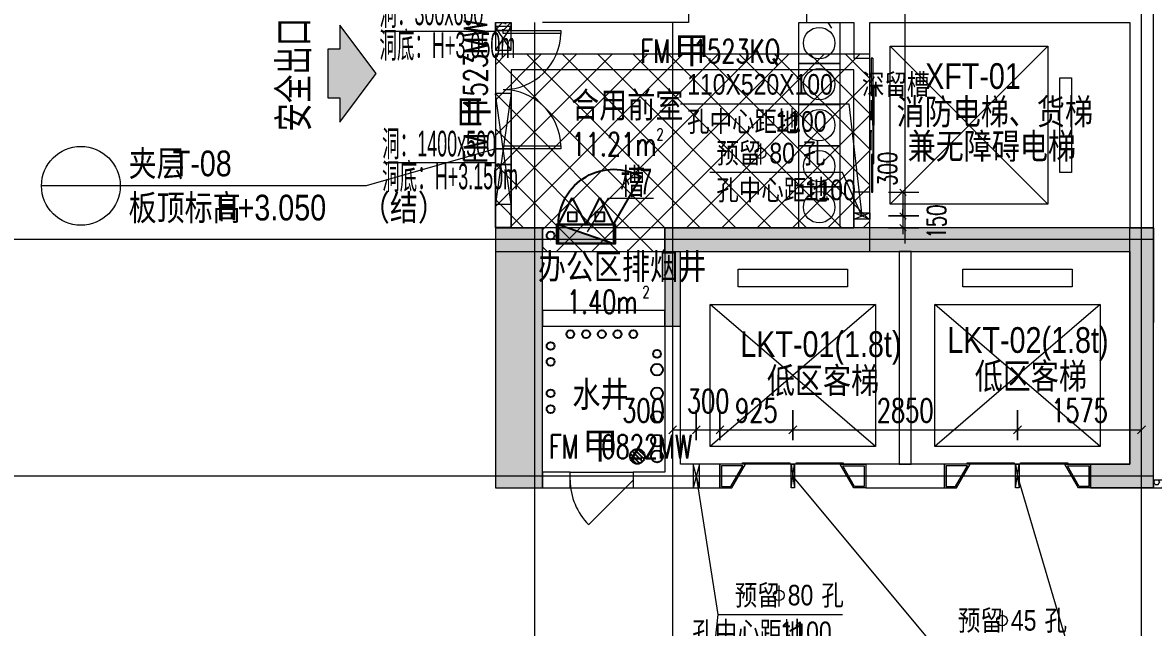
# Model space of a CAD drawing. Header units: millimetres. Extents: x 8533 to 398112, y -117646 to 105276.
# Drawn here: x 89374 to 103723, y 49175 to 56842 of the extents above; entities that cross this region are included whole.
import ezdxf

# ---------------------------------------------------------------- set-up
doc = ezdxf.new("R2010")
doc.units = ezdxf.units.MM
doc.linetypes.add('IMPORT-A-D0TE-BF$0$DOTE', pattern=[0])
doc.linetypes.add('IMPORT-A-PMDT-10F$0$DASH _2_', pattern=[3.5, 2.5, -1])
for name, color, linetype, lineweight in [('A-D0TE-BF$0$A-Axis-GRID', 1, 'IMPORT-A-D0TE-BF$0$DOTE', 13), ('A-JC-10_12F$0$A-Dims_IDEN', 13, 'Continuous', 13), ('A-JC-10_12F$0$A-floor-HATCH', 9, 'Continuous', 13), ('A-KD-Elevator-Standard-10_18F$0$A-Dims', 140, 'Continuous', 13), ('A-KD-Elevator-Standard-10_18F$0$A-Dims-IDEN', 13, 'Continuous', 13), ('A-KD-Elevator-Standard-10_18F$0$A-floor-LIMIT', 3, 'Continuous', 13), ('A-PMDT-10F$0$安全出口', 3, 'IMPORT-A-PMDT-10F$0$DASH _2_', 13), ('A-wall-10_12F$0$-A-盲道', 8, 'Continuous', 13), ('A-wall-10_12F$0$A-Dims-IDEN', 13, 'Continuous', 13), ('A-wall-10_12F$0$A-wall-ARCH', 7, 'Continuous', 13), ('A-wall-10_12F$0$A-wall-COL', 30, 'Continuous', 13), ('A-wall-10_12F$0$A-wall-metl', 211, 'Continuous', 13), ('A-wall-10_12F$0$A-win', 3, 'Continuous', 13), ('A-wall-10_12F$0$DOOR_FIRE', 4, 'Continuous', 13), ('A-wall-10_12F$0$DOOR_FIRE_TEXT', 7, 'Continuous', 13), ('A-wall-10_12F$0$EVTR', 2, 'Continuous', 13), ('A-wall-10_12F$0$PUB_HATCH', 8, 'Continuous', 13), ('A-wall-10_12F$0$PUB_TEXT', 7, 'Continuous', 13), ('A-wall-10_12F$0$SPACE', 7, 'Continuous', 13), ('A-wall-10_12F$0$Z-预制内隔墙条板-ZGJZKXYJY_CABR_-KJFZZX-ZZR', 251, 'Continuous', 13), ('A-wall-10_12F$0$预制外墙构造柱', 251, 'Continuous', 13), ('H-TJ-10F$0$H-TZ-JZLD', 211, 'Continuous', 13), ('H-TJ-10F$0$H-TZ-JZLDBZ', 4, 'Continuous', 13), ('P-XHS-10F$0$PTA-JS给水立管_1区_', 90, 'Continuous', 25), ('P-XHS-10F$0$PTA-PS排水地漏', 10, 'Continuous', 25), ('P-XHS-10F$0$PTA-PS通气立管', 10, 'Continuous', 25), ('P-XHS-10F$0$PTA-PS重力废水立管', 21, 'Continuous', 25), ('P-XHS-10F$0$PTA-XH消火栓立管2区', 10, 'Continuous', 25), ('P-XHS-10F$0$PTA-XH消火栓立管_1区_', 10, 'Continuous', 25), ('P-XHS-10F$0$PTA-XH消火栓箱', 10, 'Continuous', 25), ('P-XHS-10F$0$PTA-YS重力雨水立管', 130, 'Continuous', 25), ('P-XHS-10F$0$VPIPE-中水高', 122, 'Continuous', 25), ('P-XHS-10F$0$VPIPE-直饮', 62, 'Continuous', 25), ('P-XHS-10F$0$VPIPE-直饮3', 65, 'Continuous', 25), ('P-XHS-10F$0$消火栓留槽提资', 4, 'Continuous', 13), ('wall-10_12F$0$S-wall', 31, 'Continuous', 13), ('塔楼建筑图10F_dwg', 8, 'Continuous', 13)]:
    doc.layers.add(name, color=color, linetype=linetype, lineweight=lineweight)
doc.styles.add('Arial', font='arial.ttf', dxfattribs={"width": 0.7, "height": 326.200771})
doc.styles.add('Arial_2', font='arial.ttf', dxfattribs={"width": 0.5, "height": 326.200771})
doc.styles.add('Arial_5', font='arial.ttf', dxfattribs={"width": 0.8, "height": 326.200771})
doc.styles.add('Arial_8', font='arial.ttf', dxfattribs={"width": 0.8, "height": 260.960617})
doc.styles.add('Arial_9', font='arial.ttf', dxfattribs={"width": 0.63, "height": 326.200771})
doc.styles.add('Simplex', font='simplex_.ttf', dxfattribs={"width": 0.705882, "height": 297.5})
doc.styles.add('Simplex_3', font='simplex_.ttf', dxfattribs={"height": 337.588652})
doc.styles.add('Simplex_4', font='simplex_.ttf', dxfattribs={"width": 0.705882, "height": 238})
doc.styles.add('Simplex_5', font='simplex_.ttf', dxfattribs={"width": 0.705882, "height": 148.75})
doc.styles.add('新宋体', font='', dxfattribs={"width": 0.7, "height": 377.637131})
doc.styles.get('新宋体').set_extended_font_data('NSimSun')

# ---------------------------------------------------------------- blocks, each defined once
blk = doc.blocks.new('塔楼建筑图10F_dwg_A-D0TE-BF-1959636-10F_ARC_46_000_')
at = {"layer": 'A-D0TE-BF$0$A-Axis-GRID', "linetype": 'Continuous'}
for p, q in [((13450, -9300), (13450, -5900)), ((16450, -9300), (16450, -5900)), ((8750, -7100), (8750, -6700)), ((10500, -7100), (10500, -6700)), ((8750, -9300), (8750, -7100)), ((10500, -9300), (10500, -7100)), ((8750, -9600), (8750, -9300)), ((10500, -9600), (10500, -9300)), ((13450, -9500), (13450, -9300)), ((16450, -12600), (16450, -9300)), ((8250, -9450), (-2116, -9450)), ((8850, -9450), (8250, -9450)), ((10400, -9450), (8850, -9450)), ((13000, -9450), (10400, -9450)), ((16600, -9450), (13000, -9450)), ((8750, -12600), (8750, -9600)), ((10500, -10550), (10500, -9600)), ((10500, -16500), (10500, -10550)), ((8250, -12450), (-2116, -12450)), ((8850, -12450), (8250, -12450)), ((15800, -12450), (8850, -12450)), ((16600, -12450), (15800, -12450)), ((8750, -16500), (8750, -12600)), ((16450, -16500), (16450, -12600))]:
    blk.add_line(p, q, dxfattribs=at)
blk = doc.blocks.new('塔楼建筑图10F_dwg__U127-1959646-10F_ARC_46_000_')
at = {"layer": 'H-TJ-10F$0$H-TZ-JZLD'}
for p, q in [((0, 700), (100, 0)), ((100, 0), (200, 699)), ((200, 200), (200, 700)), ((200, 0), (200, 200)), ((100, 0), (200, -699)), ((200, -700), (200, 0)), ((0, -700), (200, -700))]:
    blk.add_line(p, q, dxfattribs=at)
at = {"layer": 'H-TJ-10F$0$H-TZ-JZLD', "flags": 128}
for points in [[(200, 700), (0, 700), (0, 0)], [(0, 0), (0, -700), (100, 0)]]:
    blk.add_lwpolyline(points, dxfattribs=at)
blk = doc.blocks.new('塔楼建筑图10F_dwg__U128-1959647-10F_ARC_46_000_')
at = {"layer": 'H-TJ-10F$0$H-TZ-JZLD'}
for p, q in [((0, 150), (167, -100)), ((33, -100), (200, 150)), ((167, -100), (200, -150)), ((0, -150), (200, -150))]:
    blk.add_line(p, q, dxfattribs=at)
at = {"layer": 'H-TJ-10F$0$H-TZ-JZLD', "flags": 128}
for points in [[(200, -150), (200, 150), (0, 150), (0, -100)], [(0, -100), (0, -150), (33, -100)]]:
    blk.add_lwpolyline(points, dxfattribs=at)
blk = doc.blocks.new('塔楼建筑图10F_dwg_H-TJ-10F-1959667-10F_ARC_46_000_')
at = {"layer": 'H-TJ-10F$0$H-TZ-JZLDBZ'}
for p, q in [((6796, -6808), (8250, -6808)), ((6831, -8473), (8250, -8473))]:
    blk.add_line(p, q, dxfattribs=at)
at = {"rotation": 180}
for name, p in [('塔楼建筑图10F_dwg__U128-1959647-10F_ARC_46_000_', (8450, -6900)), ('塔楼建筑图10F_dwg__U127-1959646-10F_ARC_46_000_', (8450, -8300))]:
    blk.add_blockref(name, p, dxfattribs=at)
at = {"layer": 'H-TJ-10F$0$H-TZ-JZLDBZ', "char_height": 326.2, "attachment_point": 1, "line_spacing_factor": 0.941778, "style": 'Arial_2'}
for s, insert, width in [('洞：300x600', (6778, -6406), 1685.36), ('洞底：H+3.050m', (6778, -6821), 2145), ('洞：1400x500', (6813, -8071), 1838.57), ('洞底：H+3.150m', (6813, -8486), 2145)]:
    blk.add_mtext(s, dxfattribs=dict(at, insert=insert, width=width))
blk = doc.blocks.new('塔楼建筑图10F_dwg__U127-V109-10F_ARC_46_000_')
at = {"layer": 'H-TJ-10F$0$H-TZ-JZLD'}
for p, q in [((200, 700), (0, 700)), ((0, 700), (0, 0)), ((0, 700), (100, 0)), ((100, 0), (200, 699)), ((200, 200), (200, 700)), ((200, 0), (200, 200)), ((100, 0), (200, -699)), ((200, -700), (200, 0)), ((0, -700), (200, -700))]:
    blk.add_line(p, q, dxfattribs=at)
at = {"layer": 'H-TJ-10F$0$H-TZ-JZLD', "flags": 128}
blk.add_lwpolyline([(0, 0), (0, -700), (100, 0)], dxfattribs=at)
blk = doc.blocks.new('塔楼建筑图10F_dwg_H-TJ-10F-V111-10F_ARC_46_000_')
at = {"layer": 'H-TJ-10F$0$H-TZ-JZLDBZ'}
for p, q in [((6796, -6808), (8250, -6808)), ((6831, -8473), (8250, -8473))]:
    blk.add_line(p, q, dxfattribs=at)
at = {"rotation": 180}
for name, p in [('塔楼建筑图10F_dwg__U128-1959647-10F_ARC_46_000_', (8450, -6900)), ('塔楼建筑图10F_dwg__U127-V109-10F_ARC_46_000_', (8450, -8300))]:
    blk.add_blockref(name, p, dxfattribs=at)
at = {"layer": 'H-TJ-10F$0$H-TZ-JZLDBZ', "char_height": 326.2, "attachment_point": 1, "line_spacing_factor": 0.941778, "style": 'Arial_2'}
for s, insert, width in [('洞：300x600', (6778, -6406), 1685.36), ('洞底：H+3.050m', (6778, -6821), 2145), ('洞：1400x500', (6813, -8071), 1838.57), ('洞底：H+3.150m', (6813, -8486), 2145)]:
    blk.add_mtext(s, dxfattribs=dict(at, insert=insert, width=width))
blk = doc.blocks.new('塔楼建筑图10F_dwg_wall-10_12F-1959668-10F_ARC_46_000_')
at = {"layer": 'wall-10_12F$0$S-wall'}
for p, q in [((8450, -9300), (8250, -9300)), ((8250, -9300), (8250, -9600)), ((8850, -11600), (8850, -9600)), ((10600, -9600), (13000, -9600))]:
    blk.add_line(p, q, dxfattribs=at)
at = {"layer": 'wall-10_12F$0$S-wall', "flags": 128}
for points in [[(8850, -9600), (8850, -9300), (8450, -9300)], [(13000, -9300), (10400, -9300), (10400, -9600)], [(13000, -9600), (16300, -9600), (16300, -9300), (13000, -9300)], [(16300, -12300), (16300, -9300), (16600, -9300), (16600, -10500)], [(8250, -9600), (8250, -12600), (8850, -12600), (8850, -11600)], [(10400, -9600), (10400, -10550), (10600, -10550), (10600, -9600)], [(16600, -12600), (16300, -12600), (15800, -12600), (15800, -12300), (16300, -12300)]]:
    blk.add_lwpolyline(points, dxfattribs=at)
blk = doc.blocks.new('塔楼建筑图10F_dwg_A-JC-10_12F-1959669-10F_ARC_46_000_')
at = {"layer": 'A-JC-10_12F$0$A-floor-HATCH'}
h = blk.add_hatch(dxfattribs=at)
h.set_pattern_fill('FP_80', color=256, style=0, pattern_type=2)
h.set_pattern_definition([(45, (0, 0), (-224.5064, 224.5064), []), (135, (0, 0), (-224.5064, -224.5064), [])])
h.paths.add_polyline_path([(10400, -9600), (10400, -9300), (13000, -9300), (13000, -7100), (8250, -7100), (8250, -9300), (8850, -9300), (8850, -9600)], flags=0)
at = {"layer": 'A-JC-10_12F$0$A-Dims_IDEN', "flags": 128}
blk.add_lwpolyline([(8250, -8300), (6610, -8769), (3490, -8769), (2490, -8769)], dxfattribs=at)
at = {"layer": 'A-JC-10_12F$0$A-Dims_IDEN'}
blk.add_circle((2990, -8769), 500, dxfattribs=at)
at = {"layer": 'A-JC-10_12F$0$A-floor-HATCH'}
for p, q in [((8250, -8300), (8250, -9300)), ((8450, -8500), (8450, -9300)), ((8450, -9300), (8850, -9300)), ((8850, -9300), (8850, -9500)), ((10400, -9300), (10400, -9500))]:
    blk.add_line(p, q, dxfattribs=at)
at = {"layer": 'A-JC-10_12F$0$A-floor-HATCH', "flags": 128}
for points in [[(13000, -7100), (8250, -7100), (8250, -8300)], [(8250, -9300), (8250, -9600), (13000, -9600), (13000, -7100)], [(10400, -9300), (12800, -9300), (12800, -7300), (8450, -7300), (8450, -8500)]]:
    blk.add_lwpolyline(points, dxfattribs=at)
at = {"layer": 'A-JC-10_12F$0$A-Dims_IDEN', "color": 7, "char_height": 326.2, "attachment_point": 1, "line_spacing_factor": 0.941778, "style": 'Arial_5'}
for s, insert, width in [('夹层', (3595, -8322), 972.12), ('T-08', (4155, -8322), 972.12), ('板顶标高', (3595, -8882), 1944.24), ('H+3.050', (4715, -8882), 1701.21), ('（结）', (6555, -8882), 1458.18)]:
    blk.add_mtext(s, dxfattribs=dict(at, insert=insert, width=width))
blk = doc.blocks.new('塔楼建筑图10F_dwg_P-XHS-10F$0$消火栓箱体_留洞750_240_-V112-10F_ARC_46_000_')
at = {"layer": 'P-XHS-10F$0$PTA-XH消火栓箱'}
blk.add_hatch(color=256, dxfattribs=at).paths.add_polyline_path([(1141429, 2311090), (1141429, 2311330), (1140729, 2311090)], flags=0)
at = {"layer": 'P-XHS-10F$0$PTA-XH消火栓立管_1区_', "color": 135}
blk.add_line((1140729, 2311330), (1140379, 2311937), dxfattribs=at)
at = {"layer": 'P-XHS-10F$0$PTA-XH消火栓立管_1区_', "color": 135, "flags": 128}
blk.add_lwpolyline([(1140704, 2311330), (1141454, 2311330), (1141454, 2311090), (1140704, 2311090)], close=True, dxfattribs=at)
at = {"layer": 'P-XHS-10F$0$PTA-XH消火栓立管_1区_', "color": 135}
blk.add_arc((1140729, 2311330), 700, 0, 120, dxfattribs=at)
at = {"layer": 'P-XHS-10F$0$PTA-XH消火栓箱'}
for p, q in [((1141429, 2311330), (1140729, 2311090)), ((1141429, 2311090), (1141429, 2311330)), ((1140729, 2311090), (1141429, 2311090))]:
    blk.add_line(p, q, dxfattribs=at)
at = {"layer": 'P-XHS-10F$0$PTA-XH消火栓箱', "flags": 128}
for points in [[(1140904, 2311670), (1140729, 2311330), (1141079, 2311330)], [(1141254, 2311670), (1141079, 2311330), (1141429, 2311330)]]:
    blk.add_lwpolyline(points, close=True, dxfattribs=at)
for points in [[(1140847, 2311484), (1140962, 2311484), (1140962, 2311373), (1140847, 2311373), (1140847, 2311484)], [(1141197, 2311484), (1141312, 2311484), (1141312, 2311373), (1141197, 2311373), (1141197, 2311484)], [(1141429, 2311330), (1141079, 2311330), (1140729, 2311330), (1141429, 2311330), (1140729, 2311330), (1140729, 2311090), (1141429, 2311090), (1141429, 2311330), (1140729, 2311090)]]:
    blk.add_lwpolyline(points, dxfattribs=at)
blk = doc.blocks.new('塔楼建筑图10F_dwg_P-XHS-10F$0$$TwtSys$00000141-1959687-10F_ARC_46_000_')
at = {"layer": 'P-XHS-10F$0$PTA-PS排水地漏', "flags": 128}
for points in [[(-10, 92), (-94, 8)], [(35, 87), (-87, -35)], [(66, 66), (-66, -66)], [(88, 33), (-32, -87)], [(92, -11), (11, -92)]]:
    blk.add_lwpolyline(points, close=True, dxfattribs=at)
at = {"layer": 'P-XHS-10F$0$PTA-PS排水地漏'}
blk.add_circle((0, 0), 94, dxfattribs=at)
blk.add_circle((0, 0), 94, dxfattribs=at)
blk = doc.blocks.new('塔楼建筑图10F_dwg_P-XHS-10F-1959691-10F_ARC_46_000_')
at = {"layer": 'P-XHS-10F$0$PTA-JS给水立管_1区_'}
for centre in [(9801, -10650), (10001, -10650)]:
    blk.add_circle(centre, 50, dxfattribs=at)
at = {"layer": 'P-XHS-10F$0$PTA-PS通气立管'}
blk.add_circle((10301, -12000), 75, dxfattribs=at)
at = {"layer": 'P-XHS-10F$0$PTA-PS重力废水立管'}
for centre, radius in [((10301, -10900), 50), ((10301, -11100), 75), ((10301, -12200), 75)]:
    blk.add_circle(centre, radius, dxfattribs=at)
at = {"layer": 'P-XHS-10F$0$PTA-XH消火栓立管2区'}
for centre in [(8951, -9400), (8951, -11400), (8951, -11600)]:
    blk.add_circle(centre, 50, dxfattribs=at)
at = {"layer": 'P-XHS-10F$0$PTA-YS重力雨水立管'}
for centre in [(10301, -11400), (10301, -11700)]:
    blk.add_circle(centre, 75, dxfattribs=at)
at = {"layer": 'P-XHS-10F$0$VPIPE-中水高'}
for centre in [(9401, -10650), (9601, -10650)]:
    blk.add_circle(centre, 50, dxfattribs=at)
at = {"layer": 'P-XHS-10F$0$VPIPE-直饮'}
blk.add_circle((8951, -11000), 50, dxfattribs=at)
at = {"layer": 'P-XHS-10F$0$VPIPE-直饮3'}
for centre in [(9201, -10650), (8951, -10800)]:
    blk.add_circle(centre, 50, dxfattribs=at)
at = {"layer": 'P-XHS-10F$0$消火栓留槽提资'}
for p, q in [((9518, -9198), (9576, -9105)), ((9421, -9354), (9518, -9198))]:
    blk.add_line(p, q, dxfattribs=at)
at = {"layer": 'P-XHS-10F$0$消火栓留槽提资', "flags": 128}
blk.add_lwpolyline([(9576, -9105), (9687, -8926), (10257, -8926)], dxfattribs=at)
at = {"extrusion": (0, 0, -1), "zscale": -1, "rotation": 359.9856960209426}
blk.add_blockref('塔楼建筑图10F_dwg_P-XHS-10F$0$消火栓箱体_留洞750_240_-V112-10F_ARC_46_000_', (-1151057, -2320305), dxfattribs=at)
at = {"rotation": 270}
blk.add_blockref('塔楼建筑图10F_dwg_P-XHS-10F$0$$TwtSys$00000141-1959687-10F_ARC_46_000_', (10051, -12200), dxfattribs=at)
at = {"layer": 'P-XHS-10F$0$消火栓留槽提资', "color": 7, "char_height": 326.2, "attachment_point": 1, "line_spacing_factor": 0.941778}
for s, insert, width, style in [('\\fArial|b0|i0|c134|p34|;\\W.7;槽', (9835, -8550), 422.66, 'Arial'), ('\\fArial|b0|i0|c134|p34|;\\W.63;7', (10080, -8550), 190.2, 'Arial_9')]:
    blk.add_mtext(s, dxfattribs=dict(at, insert=insert, width=width, style=style))
blk = doc.blocks.new('塔楼建筑图10F_dwg_A-KD-Elevator-Standard-10_18F$0$_ArchTick-1959692-10F_ARC_46_000_')
at = {"layer": 'A-KD-Elevator-Standard-10_18F$0$A-Dims'}
blk.add_line((-0.5, -0.5), (0.5, 0.5), dxfattribs=at)
blk = doc.blocks.new('塔楼建筑图10F_dwg_A-KD-Elevator-Standard-10_18F-1959693-10F_ARC_46_000_')
at = {"layer": 'A-KD-Elevator-Standard-10_18F$0$A-Dims'}
for p, q in [((13240, -8850), (13622, -8850)), ((13240, -9300), (13622, -9300)), ((10500, -11995), (10500, -11614)), ((16450, -11995), (16450, -11614)), ((10500, -16179), (10500, -15798)), ((16450, -16179), (16450, -15798))]:
    blk.add_line(p, q, dxfattribs=at)
at = {"layer": 'A-KD-Elevator-Standard-10_18F$0$A-Dims', "flags": 128}
for points in [[(13422, -8850), (13422, -9150), (13422, -9070)], [(13422, -9150), (13422, -9300), (13422, -9380)], [(12025, -11614), (12025, -11995), (12025, -11614)], [(14875, -11614), (14875, -11995), (14875, -11614)], [(10500, -11864), (10800, -11864), (11100, -11864), (12025, -11864), (14875, -11864), (16450, -11864)], [(12025, -15798), (12025, -16179), (12025, -15798)], [(14875, -15798), (14875, -16179), (14875, -15798)], [(10500, -16048), (10800, -16048), (11100, -16048), (12025, -16048), (14875, -16048), (16450, -16048)]]:
    blk.add_lwpolyline(points, dxfattribs=at)
for points in [[(13622, -9150), (13240, -9150)], [(10800, -11614), (10800, -11995)], [(11100, -11614), (11100, -11995)], [(10800, -15798), (10800, -16179)], [(11100, -15798), (11100, -16179)]]:
    blk.add_lwpolyline(points, close=True, dxfattribs=at)
at = {"layer": 'A-KD-Elevator-Standard-10_18F$0$A-Dims-IDEN', "color": 7}
for p, q in [((11615, -8231), (11615, -8497)), ((11848, -13835), (11848, -14101)), ((14680, -14155), (14680, -14421))]:
    blk.add_line(p, q, dxfattribs=at)
at = {"layer": 'A-KD-Elevator-Standard-10_18F$0$A-Dims-IDEN'}
for p, q in [((11071, -14204), (12657, -14204)), ((13755, -14524), (15490, -14524))]:
    blk.add_line(p, q, dxfattribs=at)
at = {"layer": 'A-KD-Elevator-Standard-10_18F$0$A-Dims-IDEN', "flags": 128}
for points in [[(10600, -7731), (12735, -7731), (12900, -9150), (12655, -8599), (10971, -8599)], [(10800, -12450), (11071, -14204), (10800, -16750)], [(12025, -16750), (13755, -14524), (12025, -12450)], [(14875, -12450), (15490, -14524), (14875, -16750)]]:
    blk.add_lwpolyline(points, dxfattribs=at)
at = {"layer": 'A-KD-Elevator-Standard-10_18F$0$A-Dims-IDEN', "color": 7}
for centre in [(11615, -8357), (11848, -13961), (14680, -14281)]:
    blk.add_circle(centre, 67.2, dxfattribs=at)
at = {"layer": 'A-KD-Elevator-Standard-10_18F$0$A-floor-LIMIT'}
for p, q in [((13000, -9190), (12800, -9110)), ((10840, -12600), (10760, -12300)), ((12002, -12600), (12047, -12300)), ((14852, -12600), (14897, -12300)), ((10840, -17000), (10760, -16500)), ((12002, -17000), (12047, -16500)), ((14852, -17000), (14897, -16500))]:
    blk.add_line(p, q, dxfattribs=at)
at = {"layer": 'A-KD-Elevator-Standard-10_18F$0$A-floor-LIMIT', "flags": 128}
for points in [[(12800, -9190), (12800, -9110), (13000, -9110), (13000, -9190), (12800, -9190), (13000, -9110)], [(10840, -12300), (10760, -12300), (10760, -12600), (10840, -12600), (10840, -12300), (10760, -12600)], [(12002, -12300), (12047, -12300), (12047, -12600), (12002, -12600), (12002, -12300), (12047, -12600)], [(14852, -12300), (14897, -12300), (14897, -12600), (14852, -12600), (14852, -12300), (14897, -12600)], [(10840, -16500), (10760, -16500), (10760, -17000), (10840, -17000), (10840, -16500), (10760, -17000)], [(12002, -16500), (12047, -16500), (12047, -17000), (12002, -17000), (12002, -16500), (12047, -17000)], [(14852, -16500), (14897, -16500), (14897, -17000), (14852, -17000), (14852, -16500), (14897, -17000)]]:
    blk.add_lwpolyline(points, dxfattribs=at)
for p, xscale, yscale, zscale, rotation in [((13422, -8850), 80.00000000000001, 80.00000000000001, 80.00000000000001, 90), ((13422, -9150), 80, 80, 80, 270), ((13422, -9150), 80, 80, 80, 270), ((13422, -9300), 80.00000000000001, 80.00000000000001, 80.00000000000001, 90), ((10500, -11864), 100, 100, 100, 180), ((10800, -11864), 100, 100, 100, 180), ((11100, -11864), 100, 100, 100, 180), ((12025, -11864), 100, 100, 100, 180), ((14875, -11864), 100, 100, 100, 180), ((10500, -16048), 100, 100, 100, 180), ((10800, -16048), 100, 100, 100, 180), ((11100, -16048), 100, 100, 100, 180), ((12025, -16048), 100, 100, 100, 180), ((14875, -16048), 100, 100, 100, 180)]:
    blk.add_blockref('塔楼建筑图10F_dwg_A-KD-Elevator-Standard-10_18F$0$_ArchTick-1959692-10F_ARC_46_000_', p, dxfattribs=dict(xscale=xscale, yscale=yscale, zscale=zscale, rotation=rotation))
at = {"xscale": 100, "yscale": 100, "zscale": 100}
for p in [(10800, -11864), (11100, -11864), (12025, -11864), (14875, -11864), (16450, -11864), (10800, -16048), (11100, -16048), (12025, -16048), (14875, -16048), (16450, -16048)]:
    blk.add_blockref('塔楼建筑图10F_dwg_A-KD-Elevator-Standard-10_18F$0$_ArchTick-1959692-10F_ARC_46_000_', p, dxfattribs=at)
at = {"layer": 'A-KD-Elevator-Standard-10_18F$0$A-Dims', "color": 7, "char_height": 238, "attachment_point": 2, "rotation": 90, "line_spacing_factor": 1.125731, "style": 'Simplex_4'}
for s, insert, width in [('300', (13107, -8554), 550.75), ('150', (13729, -9222), 513.46)]:
    blk.add_mtext(s, dxfattribs=dict(at, insert=insert, width=width))
at = {"layer": 'A-KD-Elevator-Standard-10_18F$0$A-Dims', "color": 7, "char_height": 297.5, "attachment_point": 2, "line_spacing_factor": 1.125731, "style": 'Simplex'}
for s, insert, width in [('300', (10130, -11469), 688.42), ('300', (10950, -11350), 688.42), ('925', (11562, -11469), 688.42), ('2850', (13450, -11469), 917.9), ('1575', (15662, -11469), 871.28), ('300', (10950, -15303), 688.42), ('300', (10130, -15653), 688.42), ('925', (11562, -15653), 688.42), ('2850', (13450, -15653), 917.9), ('1575', (15662, -15653), 871.28)]:
    blk.add_mtext(s, dxfattribs=dict(at, insert=insert, width=width))
at = {"layer": 'A-KD-Elevator-Standard-10_18F$0$A-Dims-IDEN', "color": 7, "attachment_point": 1, "line_spacing_factor": 0.941778, "style": 'Arial_8'}
for s, insert, char_height, width in [('深留槽', (12903, -7352), 261, 1166.64), ('110X520X100', (10684, -7352), 260.96, 2138.85), ('孔中心距地', (10684, -7822), 261, 1944.41), ('1100', (11804, -7822), 261, 777.76), ('预留', (11055, -8223), 261, 777.76), ('80', (11727, -8223), 261, 388.88), ('\\fArial|b0|i0|c134|p34|;\\W.8;孔', (12154, -8223), 260.96, 388.88), ('孔中心距地', (11055, -8690), 261, 1944.41), ('1100', (12175, -8690), 261, 777.76), ('预留', (11288, -13828), 261, 777.76), ('80', (11960, -13828), 261, 388.88), ('\\fArial|b0|i0|c134|p34|;\\W.8;孔', (12387, -13828), 260.96, 388.88), ('预留', (14120, -14148), 261, 777.76), ('45', (14792, -14148), 261, 388.88), ('\\fArial|b0|i0|c134|p34|;\\W.8;孔', (15219, -14148), 260.96, 388.88), ('孔中心距地', (10749, -14294), 261, 1944.41), ('1100', (11869, -14294), 261, 777.76), ('孔中心距地', (13496, -14614), 261, 1944.41), ('2900', (14616, -14614), 261, 777.76)]:
    blk.add_mtext(s, dxfattribs=dict(at, insert=insert, char_height=char_height, width=width))
blk = doc.blocks.new('塔楼建筑图10F_dwg_A-PMDT-10F$0$安全出口-1959830-10F_ARC_46_000_')
at = {"layer": 'A-PMDT-10F$0$安全出口', "linetype": 'Continuous'}
blk.add_hatch(color=256, dxfattribs=at).paths.add_polyline_path([(13579, 27877), (14040, 28492), (13579, 29106), (13579, 28799), (13426, 28799), (13426, 28184), (13579, 28184)], flags=0)
at = {"layer": 'A-PMDT-10F$0$安全出口', "linetype": 'Continuous', "flags": 128}
blk.add_lwpolyline([(14040, 28492), (13579, 29106), (13579, 28799), (13426, 28799), (13426, 28184), (13579, 28184), (13579, 27877)], close=True, dxfattribs=at)
blk = doc.blocks.new('塔楼建筑图10F_dwg_A-wall-10_12F$0$内隔10-12-1959851-10F_ARC_46_000_')
at = {"layer": 'A-wall-10_12F$0$Z-预制内隔墙条板-ZGJZKXYJY_CABR_-KJFZZX-ZZR'}
h = blk.add_hatch(dxfattribs=at)
h.set_pattern_fill('FP_82', color=256, style=0, pattern_type=2)
h.set_pattern_definition([(0, (69659.416, 0), (0, 64.952), [37.5, -75]), (120, (69659.416, 0), (-56.250082, -32.476), [37.5, -75]), (60, (69696.916, 0), (-56.250082, 32.476), [37.5, -75])])
h.paths.add_polyline_path([(1259468, 598216), (1261567, 598216), (1261567, 598316), (1259468, 598316)], flags=0)
at = {"layer": 'A-wall-10_12F$0$预制外墙构造柱'}
h = blk.add_hatch(dxfattribs=at)
h.set_pattern_fill('FP_83', color=256, style=0, pattern_type=2)
h.set_pattern_definition([(45, (-394625.81, 313775.88), (-53.0330086, 53.0330086), []), (50, (-394625.81, 313775.88), (215.178491, -18.825367), [22.5, -247.5]), (355, (-394625.81, 313775.88), (-41.625044, 225.657557), [18, -198]), (100.451, (-394607.88, 313774.3), (173.55417, 206.831028), [19.122, -210.343]), (46.184, (-394625.8, 313835.88), (320.172114, -49.65647), [33.75, -371.25]), (96.636, (-394599.13, 313831.74), (280.397286, 292.236955), [28.683, -315.514]), (351.184, (-394625.8, 313835.88), (280.39922, 292.23509), [27, -297]), (21, (-394595.81, 313820.88), (179.07263, -120.78564), [22.5, -247.5]), (326, (-394595.81, 313820.88), (72.99487, 217.544768), [18, -198]), (71.451, (-394580.9, 313810.81), (252.06757, 96.757762), [19.122, -210.343]), (37.5, (-394625.81, 313775.88), (3.6479566, 99.868156), [0, -195.6, 0, -201, -198.75]), (37.5, (-394625.81, 313775.88), (3.6479566, 99.868156), [-396.6, 0, -198.75]), (7.5, (-394625.81, 313775.88), (78.920861, 118.3235136), [0, -114.6, 0, -191.1, -75.75]), (7.5, (-394625.81, 313775.88), (78.920861, 118.3235136), [-305.7, 0, -75.75]), (327.5, (-394692.71, 313775.88), (160.146731, -6.7664615), [0, -75, 0, -234, -310.5]), (327.5, (-394692.71, 313775.88), (160.146731, -6.7664615), [-309, 0, -310.5]), (317.5, (-394722.71, 313775.88), (174.955851, 30.031495), [0, -97.5, 0, -155.4, -220.5]), (317.5, (-394722.71, 313775.88), (174.955851, 30.031495), [-252.9, 0, -220.5])])
h.paths.add_polyline_path([(1251318, 604016), (1251318, 604116), (1251118, 604116), (1251118, 604016)], flags=0)
at = {"layer": 'A-wall-10_12F$0$Z-预制内隔墙条板-ZGJZKXYJY_CABR_-KJFZZX-ZZR', "flags": 128}
for points in [[(1251118, 602516), (1251318, 602516), (1251318, 602316), (1251118, 602316)], [(1261568, 598316), (1259467, 598316), (1259467, 598216), (1261568, 598216)]]:
    blk.add_lwpolyline(points, close=True, dxfattribs=at)
blk.add_lwpolyline([(1251118, 602316), (1251318, 602316), (1251318, 601516), (1251118, 601516), (1251118, 602316)], dxfattribs=at)
at = {"layer": 'A-wall-10_12F$0$预制外墙构造柱', "flags": 128}
blk.add_lwpolyline([(1251118, 604116), (1251318, 604116), (1251318, 604016), (1251118, 604016)], close=True, dxfattribs=at)
blk = doc.blocks.new('塔楼建筑图10F_dwg_A-wall-10_12F$0$adsafs-1959852-10F_ARC_46_000_')
at = {"layer": 'A-wall-10_12F$0$-A-盲道', "flags": 128}
blk.add_lwpolyline([(109604361, -34965197), (109604881, -34965197), (109604881, -34965717), (109604361, -34965717)], close=True, dxfattribs=at)
at = {"layer": 'A-wall-10_12F$0$-A-盲道'}
blk.add_circle((109604621, -34965457), 200, dxfattribs=at)
blk = doc.blocks.new('塔楼建筑图10F_dwg_A-wall-10_12F$0$$DorLib2D$00000002-1959857-10F_ARC_46_000_')
at = {"layer": 'A-wall-10_12F$0$DOOR_FIRE', "flags": 128}
for points in [[(16383, 29037), (16383, 29000), (15652, 29000), (15652, 29037)], [(16383, 27537), (15652, 27537), (15652, 27575), (16383, 27575)]]:
    blk.add_lwpolyline(points, close=True, dxfattribs=at)
at = {"layer": 'A-wall-10_12F$0$DOOR_FIRE'}
for centre, start, end in [((15652, 29019), 270, 358.5307), ((15652, 27556), 1.4693, 90)]:
    blk.add_arc(centre, 731, start, end, dxfattribs=at)
blk = doc.blocks.new('塔楼建筑图10F_dwg_A-wall-10_12F$0$$DorLib2D$00000114-1959868-10F_ARC_46_000_')
at = {"layer": 'A-wall-10_12F$0$DOOR_FIRE'}
blk.add_line((17302, 23337), (16736, 22772), dxfattribs=at)
blk.add_arc((17302, 23337), 800, 180, 225, dxfattribs=at)
blk = doc.blocks.new('塔楼建筑图10F_dwg_A-wall-10_12F$0$$DorLib2D$00000127-1959876-10F_ARC_46_000_')
at = {"layer": 'A-wall-10_12F$0$A-win'}
blk.add_line((19927, 23537), (18727, 23537), dxfattribs=at)
at = {"layer": 'A-wall-10_12F$0$A-win', "flags": 128}
for points in [[(18687, 23549), (18687, 23555), (19287, 23555), (19287, 23549)], [(19367, 23549), (19367, 23555), (19967, 23555), (19967, 23549)]]:
    blk.add_lwpolyline(points, close=True, dxfattribs=at)
blk = doc.blocks.new('塔楼建筑图10F_dwg_A-wall-10_12F$0$$DorLib2D$00000127-1959877-10F_ARC_46_000_')
at = {"layer": 'A-wall-10_12F$0$A-win'}
blk.add_line((22777, 23537), (21577, 23537), dxfattribs=at)
at = {"layer": 'A-wall-10_12F$0$A-win', "flags": 128}
for points in [[(21537, 23549), (21537, 23555), (22137, 23555), (22137, 23549)], [(22217, 23549), (22217, 23555), (22817, 23555), (22817, 23549)]]:
    blk.add_lwpolyline(points, close=True, dxfattribs=at)
blk = doc.blocks.new('塔楼建筑图10F_dwg_A-wall-10_12F$0$$DorLib2D$00000138-1959878-10F_ARC_46_000_')
at = {"layer": 'A-wall-10_12F$0$A-win', "flags": 128}
for points in [[(20340, 28687), (20340, 28209), (20326, 28209), (20326, 28687), (20340, 28687), (20321, 28687)], [(20340, 27837), (20340, 28326), (20356, 28326), (20356, 27837), (20340, 27837), (20340, 27349), (20356, 27349), (20356, 27837)], [(20322, 28153), (20322, 27900), (20314, 28011), (20322, 28011)], [(20322, 27522), (20322, 27775), (20314, 27664), (20322, 27664)]]:
    blk.add_lwpolyline(points, dxfattribs=at)
blk.add_lwpolyline([(20340, 27466), (20326, 27466), (20326, 26987), (20340, 26987)], close=True, dxfattribs=at)
blk = doc.blocks.new('塔楼建筑图10F_dwg-1947859-10F_ARC_46_000_')
at = {"layer": 'A-wall-10_12F$0$PUB_HATCH'}
for points in [[(16152, 23237), (16152, 26537), (15552, 26537), (15552, 23237)], [(17902, 25287), (17902, 26237), (17702, 26537), (17702, 25287)], [(17902, 26237), (20202, 26237), (20202, 26537), (17702, 26537)], [(23602, 26237), (23902, 26537), (20202, 26537), (20202, 26237), (22966, 26237)], [(23902, 23237), (23902, 26537), (23602, 26237), (23602, 23537), (23902, 23238)], [(23572, 23237), (23902, 23238), (23602, 23537), (23102, 23537), (23102, 23237)]]:
    blk.add_hatch(color=256, dxfattribs=at).paths.add_polyline_path(points, flags=0)
at = {"layer": 'A-wall-10_12F$0$A-Dims-IDEN'}
blk.add_line((19823, 29065), (19777, 29137), dxfattribs=at)
at = {"layer": 'A-wall-10_12F$0$A-wall-ARCH'}
for p, q in [((20102, 29137), (20102, 28737)), ((20102, 28737), (20102, 28687)), ((15752, 27537), (15552, 27537)), ((15552, 27537), (15552, 26537)), ((15752, 27337), (15752, 27537)), ((15752, 26537), (15752, 27337)), ((15552, 26537), (15752, 26537)), ((16152, 26537), (16152, 26237)), ((17702, 26537), (16152, 26537)), ((17702, 26237), (17702, 26537)), ((16152, 26237), (17702, 26237)), ((16152, 25487), (16152, 25287)), ((17702, 25487), (16152, 25487)), ((17702, 25287), (17702, 25487)), ((16152, 23437), (16152, 23237)), ((23902, 23337), (23902, 23237))]:
    blk.add_line(p, q, dxfattribs=at)
at = {"layer": 'A-wall-10_12F$0$A-wall-ARCH', "flags": 128}
for points in [[(23902, 26537), (23902, 29237), (23902, 29937)], [(17902, 29337), (18002, 29337), (18002, 29137), (17802, 29137), (16152, 29137)], [(20102, 29337), (19502, 29337), (19502, 29137), (20102, 29137)], [(15552, 29137), (15552, 29037), (15752, 29037), (15752, 29137)], [(20302, 28737), (20302, 29137), (22502, 29137), (23602, 29137), (23602, 26537)], [(20102, 28687), (20302, 28687), (20302, 28737)], [(20302, 26537), (20302, 26987), (20102, 26987), (20102, 26537)], [(16152, 25287), (17702, 25287), (17702, 23437), (17302, 23437), (17302, 23237), (17802, 23237), (18402, 23237), (18402, 23537), (17902, 23537), (17902, 25287)], [(16152, 23237), (16502, 23237), (16502, 23437), (16152, 23437)]]:
    blk.add_lwpolyline(points, dxfattribs=at)
blk.add_lwpolyline([(21252, 23237), (21252, 23537), (20252, 23537), (20252, 23237)], close=True, dxfattribs=at)
at = {"layer": 'A-wall-10_12F$0$A-wall-COL'}
for p, q in [((15752, 26537), (15552, 26537)), ((15552, 26537), (15552, 26237)), ((16152, 26537), (15752, 26537)), ((16152, 26237), (16152, 26537)), ((17702, 26537), (17702, 26237)), ((23902, 26537), (20302, 26537)), ((23902, 25337), (23902, 26537)), ((15552, 26237), (15552, 23237)), ((17902, 26237), (20202, 26237)), ((20202, 26237), (20302, 26237)), ((20302, 26237), (23602, 26237)), ((23902, 25237), (23902, 25337)), ((23902, 23337), (23902, 25237)), ((23902, 23237), (23902, 23337))]:
    blk.add_line(p, q, dxfattribs=at)
at = {"layer": 'A-wall-10_12F$0$A-wall-COL', "flags": 128}
for points in [[(20302, 26537), (20202, 26537), (17702, 26537)], [(15552, 23237), (16152, 23237), (16152, 26237)], [(17702, 26237), (17702, 25287), (17902, 25287), (17902, 26237)], [(23602, 26237), (23602, 23537), (23102, 23537), (23102, 23237), (23902, 23237)]]:
    blk.add_lwpolyline(points, dxfattribs=at)
at = {"layer": 'A-wall-10_12F$0$A-wall-metl'}
for p, q in [((23102, 23537), (23102, 23237)), ((23102, 23237), (22950, 23237))]:
    blk.add_line(p, q, dxfattribs=at)
at = {"layer": 'A-wall-10_12F$0$A-wall-metl', "flags": 128}
for points in [[(18554, 23237), (18727, 23537), (18402, 23537), (18402, 23237)], [(20100, 23237), (19927, 23537), (20252, 23537), (20252, 23237)], [(21404, 23237), (21577, 23537), (21252, 23537), (21252, 23237)], [(18542, 23257), (18692, 23517), (18422, 23517), (18422, 23257)], [(20111, 23257), (19961, 23517), (20232, 23517), (20232, 23257)], [(21392, 23257), (21542, 23517), (21272, 23517), (21272, 23257)], [(22961, 23257), (22811, 23517), (23082, 23517), (23082, 23257)]]:
    blk.add_lwpolyline(points, close=True, dxfattribs=at)
blk.add_lwpolyline([(22950, 23237), (22777, 23537), (23102, 23537)], dxfattribs=at)
at = {"layer": 'A-wall-10_12F$0$DOOR_FIRE'}
for p, q in [((16502, 23437), (17302, 23437)), ((16502, 23237), (17302, 23237))]:
    blk.add_line(p, q, dxfattribs=at)
at = {"layer": 'A-wall-10_12F$0$EVTR'}
for p, q in [((22563, 28837), (20563, 26837)), ((17902, 26237), (20302, 26237)), ((17902, 25287), (17902, 26237)), ((20377, 23762), (18277, 25562)), ((23227, 23762), (21127, 25562))]:
    blk.add_line(p, q, dxfattribs=at)
at = {"layer": 'A-wall-10_12F$0$EVTR', "color": 4}
blk.add_line((20827, 26237), (20677, 26237), dxfattribs=at)
at = {"layer": 'A-wall-10_12F$0$EVTR', "flags": 128}
for points in [[(20563, 28837), (22563, 28837), (22563, 26837), (20563, 26837), (20563, 28837), (22563, 26837)], [(20302, 26237), (23602, 26237), (23602, 23537), (23102, 23537)], [(20377, 25562), (20377, 23762), (18277, 23762), (18277, 25562), (20377, 25562), (18277, 23762)], [(23227, 25562), (23227, 23762), (21127, 23762), (21127, 25562), (23227, 25562), (21127, 23762)], [(23102, 23537), (17902, 23537), (17902, 25287)]]:
    blk.add_lwpolyline(points, dxfattribs=at)
for points in [[(22713, 27237), (22713, 28437), (22863, 28437), (22863, 27237)], [(20020, 26012), (20020, 25787), (18633, 25787), (18633, 26012)], [(22870, 26012), (22870, 25787), (21483, 25787), (21483, 26012)]]:
    blk.add_lwpolyline(points, close=True, dxfattribs=at)
at = {"layer": 'A-wall-10_12F$0$EVTR', "color": 4, "flags": 128}
blk.add_lwpolyline([(20677, 26237), (20677, 23537), (20827, 23537), (20827, 26237)], dxfattribs=at)
for name, p in [('塔楼建筑图10F_dwg_A-D0TE-BF-1959636-10F_ARC_46_000_', (7302, 35837)), ('塔楼建筑图10F_dwg_P-XHS-10F-1959691-10F_ARC_46_000_', (7302, 35837)), ('塔楼建筑图10F_dwg_H-TJ-10F-1959667-10F_ARC_46_000_', (7302, 35837)), ('塔楼建筑图10F_dwg_H-TJ-10F-V111-10F_ARC_46_000_', (7302, 35837)), ('塔楼建筑图10F_dwg_wall-10_12F-1959668-10F_ARC_46_000_', (7302, 35837)), ('塔楼建筑图10F_dwg_A-wall-10_12F$0$内隔10-12-1959851-10F_ARC_46_000_', (-1235566, -574978)), ('塔楼建筑图10F_dwg_A-wall-10_12F$0$adsafs-1959852-10F_ARC_46_000_', (-109584960, 34994334)), ('塔楼建筑图10F_dwg_A-JC-10_12F-1959669-10F_ARC_46_000_', (7302, 35837)), ('塔楼建筑图10F_dwg_A-PMDT-10F$0$安全出口-1959830-10F_ARC_46_000_', (0, 0)), ('塔楼建筑图10F_dwg_A-wall-10_12F$0$$DorLib2D$00000002-1959857-10F_ARC_46_000_', (0, 0)), ('塔楼建筑图10F_dwg_A-wall-10_12F$0$adsafs-1959852-10F_ARC_46_000_', (-109584960, 34993814)), ('塔楼建筑图10F_dwg_A-wall-10_12F$0$$DorLib2D$00000138-1959878-10F_ARC_46_000_', (0, 0)), ('塔楼建筑图10F_dwg_A-KD-Elevator-Standard-10_18F-1959693-10F_ARC_46_000_', (7302, 35837)), ('塔楼建筑图10F_dwg_A-wall-10_12F$0$adsafs-1959852-10F_ARC_46_000_', (-109584960, 34993294)), ('塔楼建筑图10F_dwg_A-wall-10_12F$0$adsafs-1959852-10F_ARC_46_000_', (-109584960, 34992774)), ('塔楼建筑图10F_dwg_A-wall-10_12F$0$adsafs-1959852-10F_ARC_46_000_', (-109584960, 34992254)), ('塔楼建筑图10F_dwg_A-wall-10_12F$0$$DorLib2D$00000127-1959876-10F_ARC_46_000_', (0, 0)), ('塔楼建筑图10F_dwg_A-wall-10_12F$0$$DorLib2D$00000127-1959877-10F_ARC_46_000_', (0, 0)), ('塔楼建筑图10F_dwg_A-wall-10_12F$0$$DorLib2D$00000114-1959868-10F_ARC_46_000_', (0, 0))]:
    blk.add_blockref(name, p)
at = {"layer": 'A-PMDT-10F$0$安全出口', "linetype": 'Continuous', "insert": (12799, 27757), "char_height": 377.6, "width": 1824.24, "attachment_point": 1, "rotation": 90, "line_spacing_factor": 0.877739, "style": '新宋体'}
blk.add_mtext('安全出口', dxfattribs=at)
at = {"layer": 'A-wall-10_12F$0$DOOR_FIRE_TEXT', "attachment_point": 1, "rotation": 90, "line_spacing_factor": 1.125731}
for s, insert, char_height, width, style in [('1523MW', (15151, 28020), 297.5, 1423.46, 'Simplex'), ('\\fSimplex|b0|i0|c134|p2|;甲', (15117, 27775), 337.59, 545.24, 'Simplex_3'), ('FM', (15151, 27355), 297.5, 484.05, 'Simplex')]:
    blk.add_mtext(s, dxfattribs=dict(at, insert=insert, char_height=char_height, width=width, style=style))
at = {"layer": 'A-wall-10_12F$0$DOOR_FIRE_TEXT', "attachment_point": 1, "line_spacing_factor": 1.125731}
for s, insert, char_height, width, style in [('FM', (17393, 28923), 297.5, 484.05, 'Simplex'), ('\\fSimplex|b0|i0|c134|p2|;甲', (17813, 28957), 337.59, 545.24, 'Simplex_3'), ('1523KQ', (18059, 28923), 297.5, 1380.43, 'Simplex'), ('FM', (16232, 23909), 297.5, 484.05, 'Simplex'), ('\\fSimplex|b0|i0|c134|p2|;甲', (16652, 23943), 337.59, 545.24, 'Simplex_3'), ('0822MW', (16897, 23909), 297.5, 1470.07, 'Simplex')]:
    blk.add_mtext(s, dxfattribs=dict(at, insert=insert, char_height=char_height, width=width, style=style))
at = {"layer": 'A-wall-10_12F$0$PUB_TEXT', "char_height": 326.2, "attachment_point": 1, "line_spacing_factor": 0.941778, "style": 'Arial_5'}
for s, insert, width in [('XFT-01', (21005, 28623), 1458.18), ('合用前室', (16514, 28256), 1944.24), ('消防电梯、货梯', (20644, 28171), 3402.42), ('兼无障碍电梯', (20784, 27734), 2916.36), ('办公区排烟井', (16091, 26209), 2916.36), ('LKT-02(1.8t)', (21287, 25276), 2916.36), ('LKT-01(1.8t)', (18659, 25224), 2916.36), ('低区客梯', (21635, 24819), 1944.24), ('低区客梯', (18998, 24763), 1944.24), ('水井', (16529, 24588), 972.12)]:
    blk.add_mtext(s, dxfattribs=dict(at, insert=insert, width=width))
at = {"layer": 'A-wall-10_12F$0$SPACE', "attachment_point": 1, "line_spacing_factor": 1.125731}
for s, insert, char_height, width, style in [('11.21m', (16517, 27744), 297.5, 1237.01, 'Simplex'), ('\\fSimplex|b0|i0|c134|p2|;\\W.70588;2', (17597, 27795), 148.75, 114.74, 'Simplex_5'), ('1.40m', (16458, 25745), 297.5, 1100.76, 'Simplex'), ('\\fSimplex|b0|i0|c134|p2|;\\W.70588;2', (17418, 25796), 148.75, 114.74, 'Simplex_5')]:
    blk.add_mtext(s, dxfattribs=dict(at, insert=insert, char_height=char_height, width=width, style=style))

msp = doc.modelspace()

# ---------------------------------------------------------------- block references
at = {"layer": '塔楼建筑图10F_dwg', "color": 7}
msp.add_blockref('塔楼建筑图10F_dwg-1947859-10F_ARC_46_000_', (79821, 27705), dxfattribs=at)

doc.saveas('drawing.dxf')
